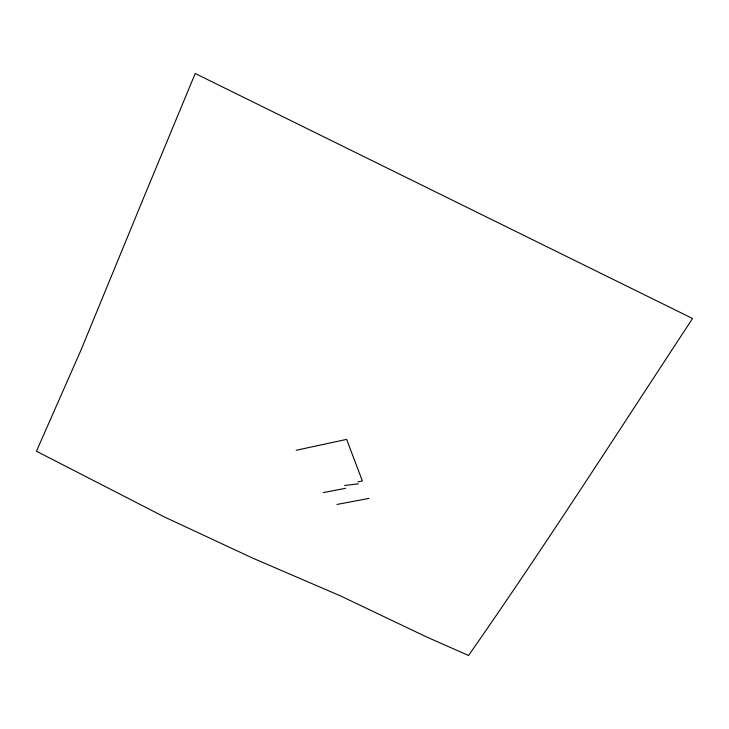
<?xml version="1.0" encoding="UTF-8"?>
<svg xmlns="http://www.w3.org/2000/svg" width="729" height="729" viewBox="0 0 729 729"><rect width="100%" height="100%" fill="white"/><g stroke="black" fill="none" stroke-linecap="round" stroke-linejoin="round"><path stroke-width="1.09" d="M323.248 492.604L345.637 488.275M296.202 450.276L346.621 439.387L362.386 480.958L357.93 481.823M336.971 504.45L369.011 498.399M344.607 485.496L358.413 483.865M142.41 200.776L81.11 349.792L36.45 451.233L164.727 517.107L252.726 558.132L340.288 595.821L426.091 636.718L468.556 655.499C545.775 544.882 618.484 431.222 692.55 318.491L195.217 73.501L142.41 200.776"/></g></svg>
